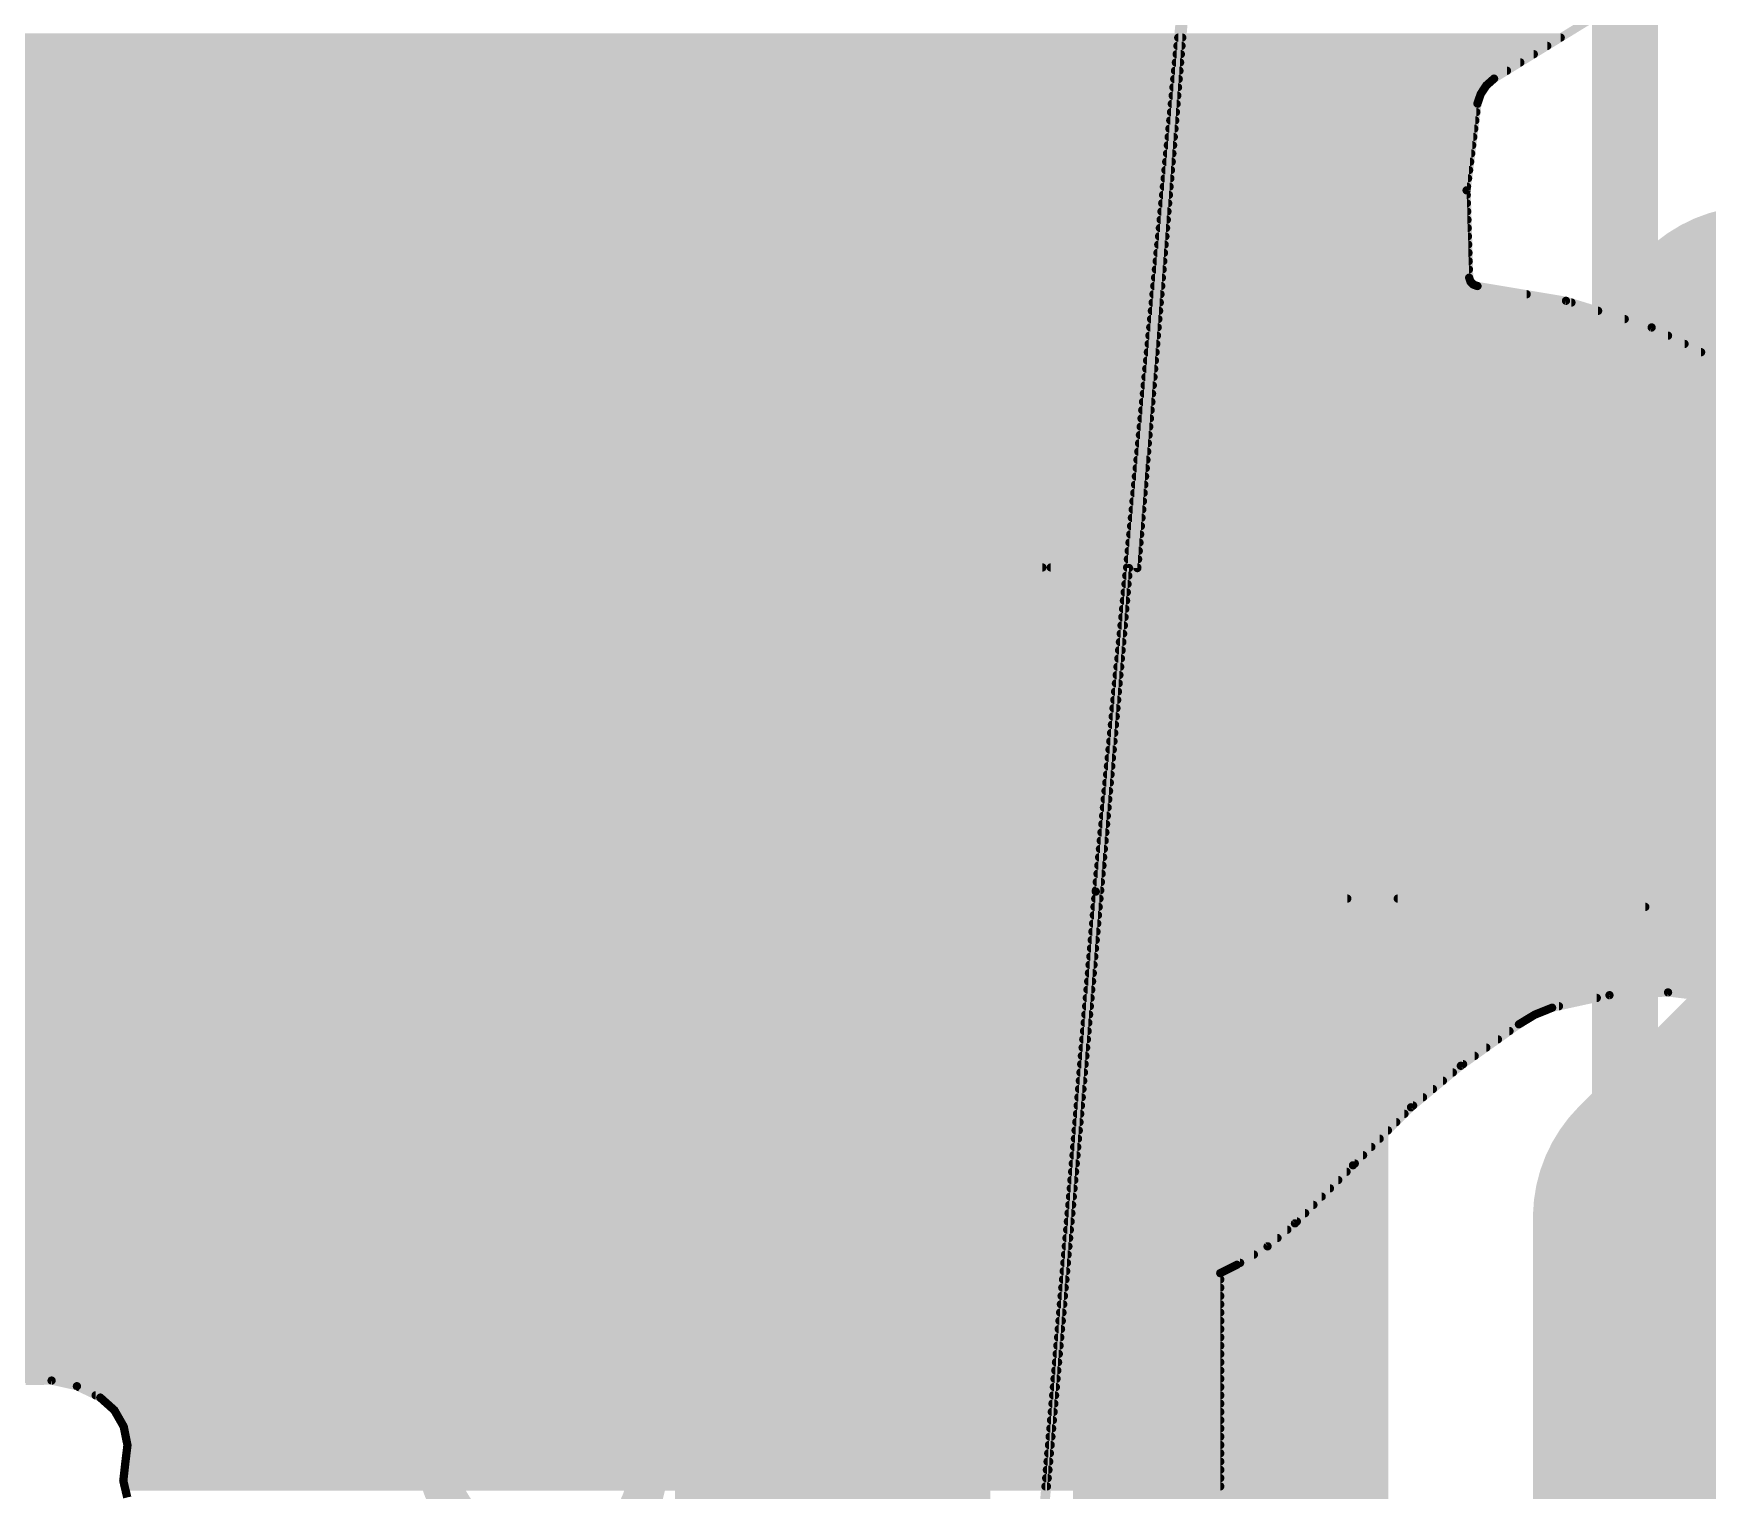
# Model space of a CAD drawing. Extents: x -0.6 to 18.1, y -1.8 to 18.1.
# Drawn here: x 8.354 to 11.59, y 6.712 to 9.528 of the extents above; entities that cross this region are included whole.
import ezdxf

# ---------------------------------------------------------------- set-up
doc = ezdxf.new("R2010")
doc.units = 0
for name, color, linetype in [('1', 12, 'CONTINUOUS'), ('21', 253, 'CONTINUOUS'), ('22', 253, 'CONTINUOUS'), ('25', 253, 'CONTINUOUS')]:
    doc.layers.add(name, color=color, linetype=linetype)

msp = doc.modelspace()

# ---------------------------------------------------------------- linework, layer by layer
at = {"layer": '1', "const_width": 0.6096}
for points in [[(7.874, 8.89), (9.899, 6.865)], [(10.668, 7.874), (11.684, 8.89)], [(11.684, 8.89), (12.7, 8.89)], [(10.668, 3.368), (10.668, 7.874)], [(11.938, 7.62), (11.557, 7.239)], [(11.557, 7.239), (11.557, 4.318)], [(9.899, 6.865), (9.899, 3.337)]]:
    msp.add_lwpolyline(points, dxfattribs=at)
at = {"layer": '1', "const_width": 0.3048}
for points in [[(11.684, 9.0424, 1), (11.684, 8.7376)], [(11.7918, 8.7822, 1), (11.5762, 8.9978)], [(10.8204, 7.874, 1), (10.5156, 7.874)], [(10.5602, 7.9818, 1), (10.7758, 7.7662)], [(11.7094, 7.239, 1), (11.4046, 7.239)], [(11.4492, 7.3468, 1), (11.6648, 7.1312)], [(10.0514, 6.865, 1), (9.7466, 6.865)], [(9.7912, 6.7572, 1), (10.0068, 6.9728)]]:
    msp.add_lwpolyline(points, format="xyb", dxfattribs=at)
at = {"layer": '21'}
for points, const_width in [([(9.6224, 9.191, 0.4142), (9.4587, 9.0273)], 0.0762), ([(9.6224, 9.2101, 1), (9.6224, 9.172)], 0.0381), ([(9.6224, 9.172, 1), (9.6224, 9.2101)], 0.0381), ([(9.6633, 9.2101, 1), (9.6633, 9.172)], 0.0381), ([(9.6633, 8.7818, 1), (9.6633, 9.191)], 0.0762), ([(9.6633, 9.172, 1), (9.6633, 9.2101)], 0.0381), ([(9.1503, 9.1092, 1), (9.1122, 9.1092)], 0.0381), ([(9.1313, 9.1092, 0.4142), (9.4587, 8.7818)], 0.0762), ([(9.4777, 9.0273, 1), (9.4396, 9.0273)], 0.0381), ([(9.4396, 9.0273, 1), (9.4777, 9.0273)], 0.0381), ([(9.4587, 8.8009, 1), (9.4587, 8.7628)], 0.0381), ([(9.4396, 8.7818, 1), (9.4777, 8.7818)], 0.0381), ([(9.4587, 8.7628, 1), (9.4587, 8.8009)], 0.0381), ([(9.6633, 8.8009, 1), (9.6633, 8.7628)], 0.0381), ([(9.6633, 8.7628, 1), (9.6633, 8.8009)], 0.0381), ([(9.4996, 8.4595, 0.1139), (9.2336, 8.3981)], 0.0762), ([(9.4996, 8.4786, 1), (9.4996, 8.4405)], 0.0381), ([(9.7656, 8.3981, 0.1139), (9.4996, 8.4595)], 0.0762), ([(9.4996, 8.4405, 1), (9.4996, 8.4786)], 0.0381), ([(9.3069, 8.4335, 1), (9.2831, 8.4037)], 0.0381), ([(9.2336, 8.3981, 0.3205), (9.1313, 8.2549)], 0.0762), ([(9.2253, 8.4152, 1), (9.242, 8.381)], 0.0381), ([(9.2398, 8.3801, 1), (9.2274, 8.4161)], 0.0381), ([(9.8679, 8.2549, 0.3205), (9.7656, 8.3981)], 0.0762), ([(9.7718, 8.4161, 1), (9.7594, 8.3801)], 0.0381), ([(9.7572, 8.381, 1), (9.7739, 8.4152)], 0.0381), ([(9.1313, 8.2549, 0.3205), (9.2336, 8.1117)], 0.0762), ([(9.1504, 8.2549, 1), (9.1123, 8.2549)], 0.0381), ([(9.7656, 8.1117, 0.3204), (9.8679, 8.2549)], 0.0762), ([(9.8869, 8.2549, 1), (9.8489, 8.2549)], 0.0381), ([(9.1123, 8.2549, 1), (9.1503, 8.2549)], 0.0381), ([(9.8489, 8.2549, 1), (9.8869, 8.2549)], 0.0381), ([(9.2336, 8.1117, 0.1139), (9.4996, 8.0503)], 0.0762), ([(9.242, 8.1288, 1), (9.2253, 8.0945)], 0.0381), ([(9.2274, 8.0936, 1), (9.2398, 8.1297)], 0.0381), ([(9.4996, 8.0503, 0.1139), (9.7656, 8.1117)], 0.0762), ([(9.6923, 8.0763, 1), (9.7161, 8.1061)], 0.0381), ([(9.7594, 8.1297, 1), (9.7718, 8.0936)], 0.0381), ([(9.7739, 8.0945, 1), (9.7572, 8.1288)], 0.0381), ([(9.4996, 8.0693, 1), (9.4996, 8.0312)], 0.0381), ([(9.4996, 8.0312, 1), (9.4996, 8.0693)], 0.0381), ([(9.1504, 7.728, 1), (9.1123, 7.728)], 0.0381), ([(9.1364, 7.7463, 1), (9.1262, 7.7096)], 0.0381), ([(9.8628, 7.505, 1), (9.873, 7.5417)], 0.0381), ([(9.1313, 7.3378, 1), (9.1313, 7.2997)], 0.0381), ([(9.2131, 7.2997, 1), (9.2131, 7.3378)], 0.0381), ([(9.1123, 7.3188, 1), (9.1504, 7.3188)], 0.0381), ([(9.3359, 6.9965, 1), (9.3359, 6.5872)], 0.0762), ([(9.3359, 7.0155, 1), (9.3359, 6.9774)], 0.0381), ([(9.3359, 6.9774, 1), (9.3359, 7.0155)], 0.0381), ([(9.5596, 6.9965, 1), (9.5215, 6.9965)], 0.0381), ([(9.8679, 6.6691, 0.4142), (9.5405, 6.9965)], 0.0762), ([(9.5405, 7.0155, 1), (9.5405, 6.9774)], 0.0381), ([(9.5405, 6.9774, 1), (9.5405, 7.0155)], 0.0381), ([(9.3768, 6.5872, 0.4142), (9.5405, 6.7509)], 0.0762), ([(9.5596, 6.7509, 1), (9.5215, 6.7509)], 0.0381), ([(9.5215, 6.7509, 1), (9.5596, 6.7509)], 0.0381)]:
    msp.add_lwpolyline(points, format="xyb", dxfattribs=dict(at, const_width=const_width))
at = {"layer": '21', "const_width": 0.0762}
for points in [[(9.6224, 9.191), (9.6633, 9.191)], [(9.4587, 8.7818), (9.4587, 9.0273)], [(9.6633, 8.7818), (9.4587, 8.7818)], [(9.7042, 8.0912), (9.295, 8.4186)], [(9.1313, 7.3188), (9.1313, 7.728)], [(9.1313, 7.728), (9.8679, 7.5234)], [(9.2131, 7.3188), (9.1313, 7.3188)], [(9.3359, 6.9965), (9.5405, 6.9965)], [(9.5405, 6.9965), (9.5405, 6.7509)]]:
    msp.add_lwpolyline(points, dxfattribs=at)
at = {"layer": '22', "const_width": 0.016}
for points in [[(10.7602, 11.5249), (10.4074, 7.8696)], [(10.4876, 8.4948), (10.7441, 11.5249)], [(11.177, 9.4407), (11.3854, 9.569)], [(6.6737, 9.52), (10.5744, 9.52)], [(6.6984, 9.504), (10.573, 9.504)], [(10.5652, 9.504), (11.2798, 9.504)], [(10.5667, 9.52), (11.3058, 9.52)], [(6.5937, 9.488), (10.5717, 9.488)], [(6.6321, 9.472), (10.5703, 9.472)], [(10.5621, 9.472), (11.2278, 9.472)], [(10.5636, 9.488), (11.2538, 9.488)], [(6.6705, 9.456), (10.569, 9.456)], [(6.7089, 9.44), (10.5676, 9.44)], [(10.559, 9.44), (11.1762, 9.44)], [(10.5605, 9.456), (11.2019, 9.456)], [(11.1622, 9.4276), (11.177, 9.4407)], [(6.7473, 9.424), (10.5663, 9.424)], [(6.7853, 9.408), (10.5649, 9.408)], [(10.5559, 9.408), (11.1502, 9.408)], [(10.5574, 9.424), (11.1598, 9.424)], [(11.1449, 9.3926), (11.1513, 9.4112)], [(11.1513, 9.4112), (11.1622, 9.4276)], [(6.8152, 9.392), (10.5635, 9.392)], [(6.8452, 9.376), (10.5622, 9.376)], [(10.5528, 9.376), (11.1428, 9.376)], [(10.5543, 9.392), (11.1448, 9.392)], [(11.1239, 9.2249), (11.1449, 9.3926)], [(6.8702, 9.36), (10.5608, 9.36)], [(6.8899, 9.344), (10.5595, 9.344)], [(10.5497, 9.344), (11.1388, 9.344)], [(10.5513, 9.36), (11.1408, 9.36)], [(6.9095, 9.328), (10.5581, 9.328)], [(6.9289, 9.312), (10.5568, 9.312)], [(10.5466, 9.312), (11.1348, 9.312)], [(10.5482, 9.328), (11.1368, 9.328)], [(6.9412, 9.296), (10.5554, 9.296)], [(6.9534, 9.28), (10.5541, 9.28)], [(10.5435, 9.28), (11.1308, 9.28)], [(10.5451, 9.296), (11.1328, 9.296)], [(6.9657, 9.264), (10.5527, 9.264)], [(6.9733, 9.248), (10.5514, 9.248)], [(10.5404, 9.248), (11.1268, 9.248)], [(10.542, 9.264), (11.1288, 9.264)], [(6.9798, 9.232), (10.55, 9.232)], [(6.9862, 9.216), (10.5487, 9.216)], [(10.5374, 9.216), (11.1242, 9.216)], [(10.5389, 9.232), (11.1248, 9.232)], [(11.1289, 9.0559), (11.1239, 9.2249)], [(6.9926, 9.2), (10.5473, 9.2)], [(6.9943, 9.184), (10.5459, 9.184)], [(10.5343, 9.184), (11.1251, 9.184)], [(10.5358, 9.2), (11.1246, 9.2)], [(6.9915, 9.152), (10.5432, 9.152)], [(6.9944, 9.168), (10.5446, 9.168)], [(10.5312, 9.152), (11.1261, 9.152)], [(10.5327, 9.168), (11.1256, 9.168)], [(6.9755, 9.12), (10.5405, 9.12)], [(6.985, 9.136), (10.5419, 9.136)], [(10.5281, 9.12), (11.127, 9.12)], [(10.5296, 9.136), (11.1265, 9.136)], [(6.9125, 9.088), (10.5378, 9.088)], [(6.9606, 9.104), (10.5392, 9.104)], [(10.525, 9.088), (11.128, 9.088)], [(10.5265, 9.104), (11.1275, 9.104)], [(6.8338, 9.072), (10.5365, 9.072)], [(6.8674, 9.056), (10.5351, 9.056)], [(10.5219, 9.056), (11.1289, 9.056)], [(10.5235, 9.072), (11.1284, 9.072)], [(11.1315, 9.0483), (11.1289, 9.0559)], [(6.9141, 9.04), (10.5338, 9.04)], [(6.9758, 9.024), (10.5324, 9.024)], [(10.5188, 9.024), (11.24, 9.024)], [(10.5204, 9.04), (11.1446, 9.04)], [(11.1373, 9.0425), (11.1315, 9.0483)], [(11.1449, 9.0399), (11.1373, 9.0425)], [(11.316, 9.0113), (11.1449, 9.0399)], [(6.7735, 8.992), (10.5297, 8.992)], [(6.8974, 9.008), (10.531, 9.008)], [(10.5157, 8.992), (11.3781, 8.992)], [(10.5173, 9.008), (11.3266, 9.008)], [(11.4816, 8.9598), (11.316, 9.0113)], [(6.7347, 8.976), (10.5283, 8.976)], [(6.9894, 8.96), (10.527, 8.96)], [(10.5126, 8.96), (11.481, 8.96)], [(10.5142, 8.976), (11.4295, 8.976)], [(11.6739, 8.8635), (11.4816, 8.9598)], [(7.6744, 8.928), (10.5243, 8.928)], [(7.6929, 8.944), (10.5256, 8.944)], [(10.5096, 8.928), (11.5451, 8.928)], [(10.5111, 8.944), (11.5132, 8.944)], [(7.6504, 8.912), (10.5229, 8.912)], [(7.8352, 8.896), (10.5216, 8.896)], [(10.5065, 8.896), (11.609, 8.896)], [(10.508, 8.912), (11.5771, 8.912)], [(7.9204, 8.88), (10.5202, 8.88)], [(7.9541, 8.864), (10.5189, 8.864)], [(10.5034, 8.864), (11.6729, 8.864)], [(10.5049, 8.88), (11.641, 8.88)], [(7.9719, 8.848), (10.5175, 8.848)], [(7.984, 8.832), (10.5161, 8.832)], [(10.5003, 8.832), (11.7244, 8.832)], [(10.5018, 8.848), (11.6987, 8.848)], [(7.9938, 8.816), (10.5148, 8.816)], [(7.9982, 8.8), (10.5134, 8.8)], [(10.4972, 8.8), (11.7756, 8.8)], [(10.4987, 8.816), (11.75, 8.816)], [(7.9919, 8.768), (10.5107, 8.768)], [(8.0024, 8.784), (10.5121, 8.784)], [(10.4941, 8.768), (11.8689, 8.768)], [(10.4957, 8.784), (11.8012, 8.784)], [(7.8091, 8.736), (10.508, 8.736)], [(7.8133, 8.752), (10.5094, 8.752)], [(10.491, 8.736), (11.9025, 8.736)], [(10.4926, 8.752), (11.8857, 8.752)], [(7.879, 8.72), (10.5067, 8.72)], [(7.951, 8.704), (10.5053, 8.704)], [(10.4879, 8.704), (11.9361, 8.704)], [(10.4895, 8.72), (11.9193, 8.72)], [(7.9615, 8.672), (10.5026, 8.672)], [(7.9703, 8.688), (10.504, 8.688)], [(10.4848, 8.672), (11.9697, 8.672)], [(10.4864, 8.688), (11.9529, 8.688)], [(7.9497, 8.656), (10.5012, 8.656)], [(8.0916, 8.64), (10.4999, 8.64)], [(10.4818, 8.64), (12.0033, 8.64)], [(10.4833, 8.656), (11.9865, 8.656)], [(8.1058, 8.608), (10.4972, 8.608)], [(8.1145, 8.624), (10.4985, 8.624)], [(10.4787, 8.608), (12.0369, 8.608)], [(10.4802, 8.624), (12.0201, 8.624)], [(8.0366, 8.592), (10.4958, 8.592)], [(8.1099, 8.576), (10.4945, 8.576)], [(10.4756, 8.576), (12.0705, 8.576)], [(10.4771, 8.592), (12.0537, 8.592)], [(8.1586, 8.56), (10.4931, 8.56)], [(8.1943, 8.544), (10.4918, 8.544)], [(10.4725, 8.544), (12.1041, 8.544)], [(10.474, 8.56), (12.0873, 8.56)], [(8.2179, 8.528), (10.4904, 8.528)], [(10.4715, 8.4948), (8.227, 8.5109)], [(8.2415, 8.512), (10.4891, 8.512)], [(8.2431, 8.5109), (10.4876, 8.4948)], [(10.4694, 8.512), (12.1377, 8.512)], [(10.471, 8.528), (12.1209, 8.528)], [(5.1367, 8.496), (10.3042, 8.496)], [(5.1544, 8.48), (10.4702, 8.48)], [(10.231, 5.8014), (10.4715, 8.4948)], [(10.3203, 8.496), (10.4877, 8.496)], [(10.4663, 8.48), (12.1646, 8.48)], [(10.4679, 8.496), (12.1513, 8.496)], [(5.179, 8.464), (10.4687, 8.464)], [(5.2055, 8.448), (10.4673, 8.448)], [(10.4632, 8.448), (12.1913, 8.448)], [(10.4648, 8.464), (12.178, 8.464)], [(5.2321, 8.432), (10.4659, 8.432)], [(5.2588, 8.416), (10.4645, 8.416)], [(10.4601, 8.416), (12.218, 8.416)], [(10.4617, 8.432), (12.2046, 8.432)], [(5.2724, 8.4), (10.463, 8.4)], [(5.2762, 8.384), (10.4616, 8.384)], [(10.4571, 8.384), (12.2446, 8.384)], [(10.4586, 8.4), (12.2313, 8.4)], [(5.2624, 8.352), (10.4587, 8.352)], [(5.2734, 8.368), (10.4602, 8.368)], [(10.454, 8.352), (12.2713, 8.352)], [(10.4555, 8.368), (12.2579, 8.368)], [(5.2009, 8.32), (10.4559, 8.32)], [(5.2378, 8.336), (10.4573, 8.336)], [(10.4509, 8.32), (12.2979, 8.32)], [(10.4524, 8.336), (12.2846, 8.336)], [(4.8151, 8.288), (10.453, 8.288)], [(5.113, 8.304), (10.4545, 8.304)], [(10.4478, 8.288), (12.3246, 8.288)], [(10.4493, 8.304), (12.3113, 8.304)], [(4.8183, 8.272), (10.4516, 8.272)], [(4.8216, 8.256), (10.4502, 8.256)], [(10.4447, 8.256), (12.3512, 8.256)], [(10.4462, 8.272), (12.3379, 8.272)], [(4.8248, 8.24), (10.4487, 8.24)], [(4.8311, 8.224), (10.4473, 8.224)], [(10.4416, 8.224), (12.3779, 8.224)], [(10.4432, 8.24), (12.3646, 8.24)], [(4.8381, 8.208), (10.4459, 8.208)], [(4.8452, 8.192), (10.4445, 8.192)], [(10.4385, 8.192), (12.4001, 8.192)], [(10.4401, 8.208), (12.3891, 8.208)], [(4.8522, 8.176), (10.443, 8.176)], [(4.8638, 8.16), (10.4416, 8.16)], [(10.4354, 8.16), (12.4221, 8.16)], [(10.437, 8.176), (12.4111, 8.176)], [(4.8754, 8.144), (10.4402, 8.144)], [(4.887, 8.128), (10.4387, 8.128)], [(4.9026, 8.112), (10.4373, 8.112)], [(10.4308, 8.112), (12.455, 8.112)], [(10.4323, 8.128), (12.444, 8.128)], [(10.4339, 8.144), (12.433, 8.144)], [(4.9204, 8.096), (10.4359, 8.096)], [(4.9383, 8.08), (10.4345, 8.08)], [(10.4277, 8.08), (12.4749, 8.08)], [(10.4293, 8.096), (12.4658, 8.096)], [(4.9242, 8.048), (10.4316, 8.048)], [(4.9423, 8.064), (10.433, 8.064)], [(10.4246, 8.048), (12.493, 8.048)], [(10.4262, 8.064), (12.484, 8.064)], [(4.8919, 8.016), (10.4287, 8.016)], [(4.9055, 8.032), (10.4302, 8.032)], [(10.4215, 8.016), (12.5112, 8.016)], [(10.4231, 8.032), (12.5021, 8.032)], [(4.8783, 8), (10.4273, 8)], [(4.8937, 7.984), (10.4259, 7.984)], [(10.4184, 7.984), (12.5294, 7.984)], [(10.42, 8), (12.5203, 8)], [(4.9137, 7.968), (10.4245, 7.968)], [(4.9337, 7.952), (10.423, 7.952)], [(10.4154, 7.952), (12.5466, 7.952)], [(10.4169, 7.968), (12.5385, 7.968)], [(4.86, 7.92), (10.4202, 7.92)], [(4.9537, 7.936), (10.4216, 7.936)], [(10.4123, 7.92), (12.5626, 7.92)], [(10.4138, 7.936), (12.5546, 7.936)], [(4.7916, 7.888), (10.4173, 7.888)], [(4.8183, 7.904), (10.4187, 7.904)], [(10.4092, 7.888), (12.5786, 7.888)], [(10.4107, 7.904), (12.5706, 7.904)], [(4.7517, 7.856), (10.4145, 7.856)], [(4.7686, 7.872), (10.4159, 7.872)], [(10.4074, 7.8695), (10.231, 5.7854)], [(10.4063, 7.856), (10.8934, 7.856)], [(10.4074, 7.8696), (12.4755, 7.8214)], [(12.1389, 7.8214), (10.4074, 7.8695)], [(10.4076, 7.872), (12.5866, 7.872)], [(10.9909, 7.856), (12.5946, 7.856)], [(4.7348, 7.84), (10.413, 7.84)], [(4.813, 7.824), (10.4116, 7.824)], [(10.4036, 7.824), (12.0453, 7.824)], [(10.4049, 7.84), (11.4693, 7.84)], [(4.9089, 7.808), (10.4102, 7.808)], [(5.0537, 7.792), (10.4087, 7.792)], [(10.4008, 7.792), (12.3499, 7.792)], [(10.4022, 7.808), (12.366, 7.808)], [(5.2799, 7.76), (10.4059, 7.76)], [(5.2959, 7.776), (10.4073, 7.776)], [(10.3981, 7.76), (12.3303, 7.76)], [(10.3995, 7.776), (12.3391, 7.776)], [(5.2478, 7.728), (10.403, 7.728)], [(5.2638, 7.744), (10.4045, 7.744)], [(10.3954, 7.728), (12.3226, 7.728)], [(10.3968, 7.744), (12.3258, 7.744)], [(5.7831, 7.712), (10.4016, 7.712)], [(5.871, 7.696), (10.4002, 7.696)], [(10.3927, 7.696), (12.3242, 7.696)], [(10.3941, 7.712), (12.3226, 7.712)], [(5.9658, 7.68), (10.3987, 7.68)], [(6.2727, 7.664), (10.3973, 7.664)], [(10.39, 7.664), (11.3755, 7.664)], [(10.3914, 7.68), (12.3287, 7.68)], [(11.2892, 7.6451), (11.4, 7.6694)], [(11.4, 7.6694), (11.5132, 7.6747)], [(11.5132, 7.6747), (11.6258, 7.6611)], [(6.6243, 7.648), (10.3959, 7.648)], [(6.9081, 7.632), (10.3945, 7.632)], [(10.3873, 7.632), (11.2566, 7.632)], [(10.3887, 7.648), (11.3024, 7.648)], [(11.225, 7.613), (11.2558, 7.6317)], [(11.2558, 7.6317), (11.2892, 7.6451)], [(6.8974, 7.6), (10.3916, 7.6)], [(6.9028, 7.616), (10.393, 7.616)], [(10.3846, 7.6), (11.2068, 7.6)], [(10.3859, 7.616), (11.2299, 7.616)], [(11.1128, 7.5329), (11.225, 7.613)], [(7.3595, 7.584), (10.3902, 7.584)], [(7.4796, 7.568), (10.3887, 7.568)], [(10.3819, 7.568), (11.162, 7.568)], [(10.3832, 7.584), (11.1844, 7.584)], [(7.5464, 7.552), (10.3873, 7.552)], [(7.5808, 7.536), (10.3859, 7.536)], [(10.3792, 7.536), (11.1171, 7.536)], [(10.3805, 7.552), (11.1396, 7.552)], [(11.0166, 7.4527), (11.1128, 7.5329)], [(7.6144, 7.52), (10.3845, 7.52)], [(7.648, 7.504), (10.383, 7.504)], [(10.3765, 7.504), (11.0781, 7.504)], [(10.3778, 7.52), (11.0973, 7.52)], [(7.6742, 7.488), (10.3816, 7.488)], [(7.6951, 7.472), (10.3802, 7.472)], [(10.3738, 7.472), (11.0397, 7.472)], [(10.3751, 7.488), (11.0589, 7.488)], [(7.716, 7.456), (10.3787, 7.456)], [(7.7369, 7.44), (10.3773, 7.44)], [(10.371, 7.44), (11.0039, 7.44)], [(10.3724, 7.456), (11.0206, 7.456)], [(10.9044, 7.3405), (11.0166, 7.4527)], [(7.7369, 7.408), (10.3745, 7.408)], [(7.7578, 7.424), (10.3759, 7.424)], [(10.3683, 7.408), (10.9719, 7.408)], [(10.3697, 7.424), (10.9879, 7.424)], [(7.6727, 7.376), (10.3716, 7.376)], [(7.7048, 7.392), (10.373, 7.392)], [(10.3656, 7.376), (10.9399, 7.376)], [(10.367, 7.392), (10.9559, 7.392)], [(7.6179, 7.344), (10.3687, 7.344)], [(7.6448, 7.36), (10.3702, 7.36)], [(10.3629, 7.344), (10.9079, 7.344)], [(10.3643, 7.36), (10.9239, 7.36)], [(10.7922, 7.2283), (10.9044, 7.3405)], [(7.5643, 7.312), (10.3659, 7.312)], [(7.5911, 7.328), (10.3673, 7.328)], [(10.3602, 7.312), (10.8759, 7.312)], [(10.3616, 7.328), (10.8919, 7.328)], [(7.5171, 7.28), (10.363, 7.28)], [(7.5374, 7.296), (10.3645, 7.296)], [(10.3575, 7.28), (10.8439, 7.28)], [(10.3589, 7.296), (10.8599, 7.296)], [(7.478, 7.248), (10.3602, 7.248)], [(7.4975, 7.264), (10.3616, 7.264)], [(10.3548, 7.248), (10.8119, 7.248)], [(10.3562, 7.264), (10.8279, 7.264)], [(7.4389, 7.216), (10.3573, 7.216)], [(7.4584, 7.232), (10.3587, 7.232)], [(10.3521, 7.216), (10.7775, 7.216)], [(10.3534, 7.232), (10.7959, 7.232)], [(10.7392, 7.1839), (10.7922, 7.2283)], [(7.404, 7.184), (10.3545, 7.184)], [(7.4193, 7.2), (10.3559, 7.2)], [(10.3494, 7.184), (10.7394, 7.184)], [(10.3507, 7.2), (10.7585, 7.2)], [(10.68, 7.1482), (10.7392, 7.1839)], [(7.375, 7.152), (10.3516, 7.152)], [(7.3895, 7.168), (10.353, 7.168)], [(10.3467, 7.152), (10.6863, 7.152)], [(10.348, 7.168), (10.7129, 7.168)], [(10.6479, 7.1321), (10.68, 7.1482)], [(7.346, 7.12), (10.3487, 7.12)], [(7.3605, 7.136), (10.3502, 7.136)], [(10.344, 7.12), (10.6479, 7.12)], [(10.3453, 7.136), (10.6557, 7.136)], [(10.6479, 6.6832), (10.6479, 7.1321)], [(7.3993, 7.104), (10.3473, 7.104)], [(7.9976, 7.088), (10.3459, 7.088)], [(10.3413, 7.088), (10.6479, 7.088)], [(10.3426, 7.104), (10.6479, 7.104)], [(7.9416, 7.056), (10.343, 7.056)], [(7.9696, 7.072), (10.3445, 7.072)], [(10.3385, 7.056), (10.6479, 7.056)], [(10.3399, 7.072), (10.6479, 7.072)], [(7.8898, 7.024), (10.3402, 7.024)], [(7.9136, 7.04), (10.3416, 7.04)], [(10.3358, 7.024), (10.6479, 7.024)], [(10.3372, 7.04), (10.6479, 7.04)], [(7.8453, 6.992), (10.3373, 6.992)], [(7.8675, 7.008), (10.3387, 7.008)], [(10.3331, 6.992), (10.6479, 6.992)], [(10.3345, 7.008), (10.6479, 7.008)], [(7.8246, 6.976), (10.3359, 6.976)], [(7.9452, 6.96), (10.3345, 6.96)], [(10.3304, 6.96), (10.6479, 6.96)], [(10.3318, 6.976), (10.6479, 6.976)], [(7.9195, 6.928), (10.3316, 6.928)], [(7.9323, 6.944), (10.333, 6.944)], [(8.3393, 6.9237), (8.3895, 6.9245)], [(8.3895, 6.9245), (8.4385, 6.9136)], [(10.3277, 6.928), (10.6479, 6.928)], [(10.3291, 6.944), (10.6479, 6.944)], [(8.4385, 6.9136), (8.4836, 6.8916)], [(8.4417, 6.912), (10.3302, 6.912)], [(8.4746, 6.896), (10.3287, 6.896)], [(8.4836, 6.8916), (8.5108, 6.8672)], [(10.325, 6.896), (10.6479, 6.896)], [(10.3264, 6.912), (10.6479, 6.912)], [(8.4965, 6.88), (10.3273, 6.88)], [(8.5108, 6.8672), (8.5289, 6.8355)], [(8.5126, 6.864), (10.3259, 6.864)], [(10.3223, 6.864), (10.6479, 6.864)], [(10.3237, 6.88), (10.6479, 6.88)], [(8.5218, 6.848), (10.3245, 6.848)], [(8.5289, 6.8355), (8.5361, 6.7997)], [(8.5296, 6.832), (10.323, 6.832)], [(10.3196, 6.832), (10.6479, 6.832)], [(10.3209, 6.848), (10.6479, 6.848)], [(8.5361, 6.7997), (8.5317, 6.7634)], [(8.5328, 6.816), (10.3216, 6.816)], [(8.5361, 6.8), (10.3202, 6.8)], [(10.3169, 6.8), (10.6479, 6.8)], [(10.3182, 6.816), (10.6479, 6.816)], [(8.5317, 6.7634), (8.5281, 6.7307)], [(8.5323, 6.768), (10.3173, 6.768)], [(8.5342, 6.784), (10.3187, 6.784)], [(10.3142, 6.768), (10.6479, 6.768)], [(10.3155, 6.784), (10.6479, 6.784)], [(8.5281, 6.7307), (8.5357, 6.6986)], [(8.5287, 6.736), (10.3145, 6.736)], [(8.5304, 6.752), (10.3159, 6.752)], [(10.3115, 6.736), (10.6479, 6.736)], [(10.3128, 6.752), (10.6479, 6.752)], [(8.5306, 6.72), (10.313, 6.72)], [(10.3101, 6.72), (10.6479, 6.72)]]:
    msp.add_lwpolyline(points, dxfattribs=at)
at = {"layer": '22', "const_width": 0.008}
for points in [[(10.5652, 9.508, 1), (10.5652, 9.5)], [(10.5667, 9.524, 1), (10.5667, 9.516)], [(10.573, 9.5, 1), (10.573, 9.508)], [(10.5744, 9.516, 1), (10.5744, 9.524)], [(11.2798, 9.5, 1), (11.2798, 9.508)], [(11.3058, 9.516, 1), (11.3058, 9.524)], [(10.5621, 9.476, 1), (10.5621, 9.468)], [(10.5636, 9.492, 1), (10.5636, 9.484)], [(10.5703, 9.468, 1), (10.5703, 9.476)], [(10.5717, 9.484, 1), (10.5717, 9.492)], [(11.2278, 9.468, 1), (11.2278, 9.476)], [(11.2538, 9.484, 1), (11.2538, 9.492)], [(10.559, 9.444, 1), (10.559, 9.436)], [(10.5605, 9.46, 1), (10.5605, 9.452)], [(10.5676, 9.436, 1), (10.5676, 9.444)], [(10.569, 9.452, 1), (10.569, 9.46)], [(11.1749, 9.4441, 1), (11.1791, 9.4373)], [(11.1797, 9.4377, 1), (11.1743, 9.4437)], [(11.1762, 9.436, 1), (11.1762, 9.444)], [(11.2019, 9.452, 1), (11.2019, 9.46)], [(10.5559, 9.412, 1), (10.5559, 9.404)], [(10.5574, 9.428, 1), (10.5574, 9.42)], [(10.5649, 9.404, 1), (10.5649, 9.412)], [(10.5663, 9.42, 1), (10.5663, 9.428)], [(11.148, 9.4135, 1), (11.1546, 9.409)], [(11.1551, 9.4099, 1), (11.1475, 9.4125)], [(11.1502, 9.404, 1), (11.1502, 9.412)], [(11.1596, 9.4306, 1), (11.1649, 9.4246)], [(11.1656, 9.4254, 1), (11.1589, 9.4299)], [(11.1598, 9.42, 1), (11.1598, 9.428)], [(10.5528, 9.38, 1), (10.5528, 9.372)], [(10.5543, 9.396, 1), (10.5543, 9.388)], [(10.5622, 9.372, 1), (10.5622, 9.38)], [(10.5635, 9.388, 1), (10.5635, 9.396)], [(11.1489, 9.3921, 1), (11.1409, 9.3931)], [(11.1411, 9.3939, 1), (11.1487, 9.3913)], [(11.1428, 9.372, 1), (11.1428, 9.38)], [(11.1448, 9.388, 1), (11.1448, 9.396)], [(10.5497, 9.348, 1), (10.5497, 9.34)], [(10.5513, 9.364, 1), (10.5513, 9.356)], [(10.5595, 9.34, 1), (10.5595, 9.348)], [(10.5608, 9.356, 1), (10.5608, 9.364)], [(11.1388, 9.34, 1), (11.1388, 9.348)], [(11.1408, 9.356, 1), (11.1408, 9.364)], [(10.5466, 9.316, 1), (10.5466, 9.308)], [(10.5482, 9.332, 1), (10.5482, 9.324)], [(10.5568, 9.308, 1), (10.5568, 9.316)], [(10.5581, 9.324, 1), (10.5581, 9.332)], [(11.1348, 9.308, 1), (11.1348, 9.316)], [(11.1368, 9.324, 1), (11.1368, 9.332)], [(10.5435, 9.284, 1), (10.5435, 9.276)], [(10.5451, 9.3, 1), (10.5451, 9.292)], [(10.5541, 9.276, 1), (10.5541, 9.284)], [(10.5554, 9.292, 1), (10.5554, 9.3)], [(11.1308, 9.276, 1), (11.1308, 9.284)], [(11.1328, 9.292, 1), (11.1328, 9.3)], [(10.5404, 9.252, 1), (10.5404, 9.244)], [(10.542, 9.268, 1), (10.542, 9.26)], [(10.5514, 9.244, 1), (10.5514, 9.252)], [(10.5527, 9.26, 1), (10.5527, 9.268)], [(11.1268, 9.244, 1), (11.1268, 9.252)], [(11.1288, 9.26, 1), (11.1288, 9.268)], [(10.5374, 9.22, 1), (10.5374, 9.212)], [(10.5389, 9.236, 1), (10.5389, 9.228)], [(10.5487, 9.212, 1), (10.5487, 9.22)], [(10.55, 9.228, 1), (10.55, 9.236)], [(11.1279, 9.225, 1), (11.1199, 9.2248)], [(11.1199, 9.2254, 1), (11.1279, 9.2244)], [(11.1242, 9.212, 1), (11.1242, 9.22)], [(11.1248, 9.228, 1), (11.1248, 9.236)], [(10.5343, 9.188, 1), (10.5343, 9.18)], [(10.5358, 9.204, 1), (10.5358, 9.196)], [(10.5459, 9.18, 1), (10.5459, 9.188)], [(10.5473, 9.196, 1), (10.5473, 9.204)], [(11.1246, 9.196, 1), (11.1246, 9.204)], [(11.1251, 9.18, 1), (11.1251, 9.188)], [(10.5312, 9.156, 1), (10.5312, 9.148)], [(10.5327, 9.172, 1), (10.5327, 9.164)], [(10.5432, 9.148, 1), (10.5432, 9.156)], [(10.5446, 9.164, 1), (10.5446, 9.172)], [(11.1256, 9.164, 1), (11.1256, 9.172)], [(11.1261, 9.148, 1), (11.1261, 9.156)], [(10.5281, 9.124, 1), (10.5281, 9.116)], [(10.5296, 9.14, 1), (10.5296, 9.132)], [(10.5405, 9.116, 1), (10.5405, 9.124)], [(10.5419, 9.132, 1), (10.5419, 9.14)], [(11.1265, 9.132, 1), (11.1265, 9.14)], [(11.127, 9.116, 1), (11.127, 9.124)], [(10.525, 9.092, 1), (10.525, 9.084)], [(10.5265, 9.108, 1), (10.5265, 9.1)], [(10.5378, 9.084, 1), (10.5378, 9.092)], [(10.5392, 9.1, 1), (10.5392, 9.108)], [(11.1275, 9.1, 1), (11.1275, 9.108)], [(11.128, 9.084, 1), (11.128, 9.092)], [(10.5219, 9.06, 1), (10.5219, 9.052)], [(10.5235, 9.076, 1), (10.5235, 9.068)], [(10.5351, 9.052, 1), (10.5351, 9.06)], [(10.5365, 9.068, 1), (10.5365, 9.076)], [(11.1327, 9.0572, 1), (11.1251, 9.0546)], [(11.1249, 9.0558, 1), (11.1329, 9.056)], [(11.1284, 9.068, 1), (11.1284, 9.076)], [(11.1289, 9.052, 1), (11.1289, 9.06)], [(10.5188, 9.028, 1), (10.5188, 9.02)], [(10.5204, 9.044, 1), (10.5204, 9.036)], [(10.5324, 9.02, 1), (10.5324, 9.028)], [(10.5338, 9.036, 1), (10.5338, 9.044)], [(11.1344, 9.0511, 1), (11.1287, 9.0454)], [(11.1278, 9.047, 1), (11.1353, 9.0496)], [(11.1386, 9.0463, 1), (11.136, 9.0388)], [(11.1344, 9.0397, 1), (11.1401, 9.0454)], [(11.1456, 9.0438, 1), (11.1442, 9.036)], [(11.1436, 9.0361, 1), (11.1462, 9.0437)], [(11.1446, 9.036, 1), (11.1446, 9.044)], [(11.24, 9.02, 1), (11.24, 9.028)], [(10.5157, 8.996, 1), (10.5157, 8.988)], [(10.5173, 9.012, 1), (10.5173, 9.004)], [(10.5297, 8.988, 1), (10.5297, 8.996)], [(10.531, 9.004, 1), (10.531, 9.012)], [(11.3172, 9.0151, 1), (11.3148, 9.0075)], [(11.3153, 9.0074, 1), (11.3166, 9.0153)], [(11.3266, 9.004, 1), (11.3266, 9.012)], [(11.3781, 8.988, 1), (11.3781, 8.996)], [(10.5126, 8.964, 1), (10.5126, 8.956)], [(10.5142, 8.98, 1), (10.5142, 8.972)], [(10.527, 8.956, 1), (10.527, 8.964)], [(10.5283, 8.972, 1), (10.5283, 8.98)], [(11.4295, 8.972, 1), (11.4295, 8.98)], [(11.4834, 8.9634, 1), (11.4798, 8.9562)], [(11.4804, 8.956, 1), (11.4828, 8.9636)], [(11.481, 8.956, 1), (11.481, 8.964)], [(10.5096, 8.932, 1), (10.5096, 8.924)], [(10.5111, 8.948, 1), (10.5111, 8.94)], [(10.5243, 8.924, 1), (10.5243, 8.932)], [(10.5256, 8.94, 1), (10.5256, 8.948)], [(11.5132, 8.94, 1), (11.5132, 8.948)], [(11.5451, 8.924, 1), (11.5451, 8.932)], [(10.5065, 8.9, 1), (10.5065, 8.892)], [(10.508, 8.916, 1), (10.508, 8.908)], [(10.5216, 8.892, 1), (10.5216, 8.9)], [(10.5229, 8.908, 1), (10.5229, 8.916)], [(11.5771, 8.908, 1), (11.5771, 8.916)], [(10.5034, 8.868, 1), (10.5034, 8.86)], [(10.5049, 8.884, 1), (10.5049, 8.876)], [(10.5189, 8.86, 1), (10.5189, 8.868)], [(10.5202, 8.876, 1), (10.5202, 8.884)], [(10.5003, 8.836, 1), (10.5003, 8.828)], [(10.5018, 8.852, 1), (10.5018, 8.844)], [(10.5161, 8.828, 1), (10.5161, 8.836)], [(10.5175, 8.844, 1), (10.5175, 8.852)], [(10.4972, 8.804, 1), (10.4972, 8.796)], [(10.4987, 8.82, 1), (10.4987, 8.812)], [(10.5134, 8.796, 1), (10.5134, 8.804)], [(10.5148, 8.812, 1), (10.5148, 8.82)], [(10.4941, 8.772, 1), (10.4941, 8.764)], [(10.4957, 8.788, 1), (10.4957, 8.78)], [(10.5107, 8.764, 1), (10.5107, 8.772)], [(10.5121, 8.78, 1), (10.5121, 8.788)], [(10.491, 8.74, 1), (10.491, 8.732)], [(10.4926, 8.756, 1), (10.4926, 8.748)], [(10.508, 8.732, 1), (10.508, 8.74)], [(10.5094, 8.748, 1), (10.5094, 8.756)], [(10.4879, 8.708, 1), (10.4879, 8.7)], [(10.4895, 8.724, 1), (10.4895, 8.716)], [(10.5053, 8.7, 1), (10.5053, 8.708)], [(10.5067, 8.716, 1), (10.5067, 8.724)], [(10.4848, 8.676, 1), (10.4848, 8.668)], [(10.4864, 8.692, 1), (10.4864, 8.684)], [(10.5026, 8.668, 1), (10.5026, 8.676)], [(10.504, 8.684, 1), (10.504, 8.692)], [(10.4818, 8.644, 1), (10.4818, 8.636)], [(10.4833, 8.66, 1), (10.4833, 8.652)], [(10.4999, 8.636, 1), (10.4999, 8.644)], [(10.5012, 8.652, 1), (10.5012, 8.66)], [(10.4787, 8.612, 1), (10.4787, 8.604)], [(10.4802, 8.628, 1), (10.4802, 8.62)], [(10.4972, 8.604, 1), (10.4972, 8.612)], [(10.4985, 8.62, 1), (10.4985, 8.628)], [(10.4756, 8.58, 1), (10.4756, 8.572)], [(10.4771, 8.596, 1), (10.4771, 8.588)], [(10.4945, 8.572, 1), (10.4945, 8.58)], [(10.4958, 8.588, 1), (10.4958, 8.596)], [(10.4725, 8.548, 1), (10.4725, 8.54)], [(10.474, 8.564, 1), (10.474, 8.556)], [(10.4918, 8.54, 1), (10.4918, 8.548)], [(10.4931, 8.556, 1), (10.4931, 8.564)], [(10.4694, 8.516, 1), (10.4694, 8.508)], [(10.471, 8.532, 1), (10.471, 8.524)], [(10.4891, 8.508, 1), (10.4891, 8.516)], [(10.4904, 8.524, 1), (10.4904, 8.532)], [(10.3042, 8.492, 1), (10.3042, 8.5)], [(10.3203, 8.5, 1), (10.3203, 8.492)], [(10.4663, 8.484, 1), (10.4663, 8.476)], [(10.4679, 8.5, 1), (10.4679, 8.492)], [(10.4755, 8.4944, 1), (10.4675, 8.4952)], [(10.4702, 8.476, 1), (10.4702, 8.484)], [(10.4715, 8.4908, 1), (10.4715, 8.4988)], [(10.4836, 8.4951, 1), (10.4916, 8.4945)], [(10.4876, 8.4908, 1), (10.4876, 8.4988)], [(10.4877, 8.492, 1), (10.4877, 8.5)], [(10.4632, 8.452, 1), (10.4632, 8.444)], [(10.4648, 8.468, 1), (10.4648, 8.46)], [(10.4673, 8.444, 1), (10.4673, 8.452)], [(10.4687, 8.46, 1), (10.4687, 8.468)], [(10.4601, 8.42, 1), (10.4601, 8.412)], [(10.4617, 8.436, 1), (10.4617, 8.428)], [(10.4645, 8.412, 1), (10.4645, 8.42)], [(10.4659, 8.428, 1), (10.4659, 8.436)], [(10.4571, 8.388, 1), (10.4571, 8.38)], [(10.4586, 8.404, 1), (10.4586, 8.396)], [(10.4616, 8.38, 1), (10.4616, 8.388)], [(10.463, 8.396, 1), (10.463, 8.404)], [(10.454, 8.356, 1), (10.454, 8.348)], [(10.4555, 8.372, 1), (10.4555, 8.364)], [(10.4587, 8.348, 1), (10.4587, 8.356)], [(10.4602, 8.364, 1), (10.4602, 8.372)], [(10.4509, 8.324, 1), (10.4509, 8.316)], [(10.4524, 8.34, 1), (10.4524, 8.332)], [(10.4559, 8.316, 1), (10.4559, 8.324)], [(10.4573, 8.332, 1), (10.4573, 8.34)], [(10.4478, 8.292, 1), (10.4478, 8.284)], [(10.4493, 8.308, 1), (10.4493, 8.3)], [(10.453, 8.284, 1), (10.453, 8.292)], [(10.4545, 8.3, 1), (10.4545, 8.308)], [(10.4447, 8.26, 1), (10.4447, 8.252)], [(10.4462, 8.276, 1), (10.4462, 8.268)], [(10.4502, 8.252, 1), (10.4502, 8.26)], [(10.4516, 8.268, 1), (10.4516, 8.276)], [(10.4416, 8.228, 1), (10.4416, 8.22)], [(10.4432, 8.244, 1), (10.4432, 8.236)], [(10.4473, 8.22, 1), (10.4473, 8.228)], [(10.4487, 8.236, 1), (10.4487, 8.244)], [(10.4385, 8.196, 1), (10.4385, 8.188)], [(10.4401, 8.212, 1), (10.4401, 8.204)], [(10.4445, 8.188, 1), (10.4445, 8.196)], [(10.4459, 8.204, 1), (10.4459, 8.212)], [(10.4354, 8.164, 1), (10.4354, 8.156)], [(10.437, 8.18, 1), (10.437, 8.172)], [(10.4416, 8.156, 1), (10.4416, 8.164)], [(10.443, 8.172, 1), (10.443, 8.18)], [(10.4308, 8.116, 1), (10.4308, 8.108)], [(10.4323, 8.132, 1), (10.4323, 8.124)], [(10.4339, 8.148, 1), (10.4339, 8.14)], [(10.4373, 8.108, 1), (10.4373, 8.116)], [(10.4387, 8.124, 1), (10.4387, 8.132)], [(10.4402, 8.14, 1), (10.4402, 8.148)], [(10.4277, 8.084, 1), (10.4277, 8.076)], [(10.4293, 8.1, 1), (10.4293, 8.092)], [(10.4345, 8.076, 1), (10.4345, 8.084)], [(10.4359, 8.092, 1), (10.4359, 8.1)], [(10.4246, 8.052, 1), (10.4246, 8.044)], [(10.4262, 8.068, 1), (10.4262, 8.06)], [(10.4316, 8.044, 1), (10.4316, 8.052)], [(10.433, 8.06, 1), (10.433, 8.068)], [(10.4215, 8.02, 1), (10.4215, 8.012)], [(10.4231, 8.036, 1), (10.4231, 8.028)], [(10.4287, 8.012, 1), (10.4287, 8.02)], [(10.4302, 8.028, 1), (10.4302, 8.036)], [(10.4184, 7.988, 1), (10.4184, 7.98)], [(10.42, 8.004, 1), (10.42, 7.996)], [(10.4259, 7.98, 1), (10.4259, 7.988)], [(10.4273, 7.996, 1), (10.4273, 8.004)], [(10.4154, 7.956, 1), (10.4154, 7.948)], [(10.4169, 7.972, 1), (10.4169, 7.964)], [(10.423, 7.948, 1), (10.423, 7.956)], [(10.4245, 7.964, 1), (10.4245, 7.972)], [(10.4123, 7.924, 1), (10.4123, 7.916)], [(10.4138, 7.94, 1), (10.4138, 7.932)], [(10.4202, 7.916, 1), (10.4202, 7.924)], [(10.4216, 7.932, 1), (10.4216, 7.94)], [(10.4092, 7.892, 1), (10.4092, 7.884)], [(10.4107, 7.908, 1), (10.4107, 7.9)], [(10.4173, 7.884, 1), (10.4173, 7.892)], [(10.4187, 7.9, 1), (10.4187, 7.908)], [(10.4063, 7.86, 1), (10.4063, 7.852)], [(10.4075, 7.8736, 1), (10.4073, 7.8656)], [(10.4075, 7.8735, 1), (10.4073, 7.8655)], [(10.4114, 7.8692, 1), (10.4034, 7.8698)], [(10.4034, 7.87, 1), (10.4114, 7.8692)], [(10.4076, 7.876, 1), (10.4076, 7.868)], [(10.4145, 7.852, 1), (10.4145, 7.86)], [(10.4159, 7.868, 1), (10.4159, 7.876)], [(10.8934, 7.852, 1), (10.8934, 7.86)], [(10.9909, 7.86, 1), (10.9909, 7.852)], [(10.4036, 7.828, 1), (10.4036, 7.82)], [(10.4049, 7.844, 1), (10.4049, 7.836)], [(10.4116, 7.82, 1), (10.4116, 7.828)], [(10.413, 7.836, 1), (10.413, 7.844)], [(11.4693, 7.836, 1), (11.4693, 7.844)], [(10.4008, 7.796, 1), (10.4008, 7.788)], [(10.4022, 7.812, 1), (10.4022, 7.804)], [(10.4087, 7.788, 1), (10.4087, 7.796)], [(10.4102, 7.804, 1), (10.4102, 7.812)], [(10.3981, 7.764, 1), (10.3981, 7.756)], [(10.3995, 7.78, 1), (10.3995, 7.772)], [(10.4059, 7.756, 1), (10.4059, 7.764)], [(10.4073, 7.772, 1), (10.4073, 7.78)], [(10.3954, 7.732, 1), (10.3954, 7.724)], [(10.3968, 7.748, 1), (10.3968, 7.74)], [(10.403, 7.724, 1), (10.403, 7.732)], [(10.4045, 7.74, 1), (10.4045, 7.748)], [(10.3927, 7.7, 1), (10.3927, 7.692)], [(10.3941, 7.716, 1), (10.3941, 7.708)], [(10.4002, 7.692, 1), (10.4002, 7.7)], [(10.4016, 7.708, 1), (10.4016, 7.716)], [(10.39, 7.668, 1), (10.39, 7.66)], [(10.3914, 7.684, 1), (10.3914, 7.676)], [(10.3973, 7.66, 1), (10.3973, 7.668)], [(10.3987, 7.676, 1), (10.3987, 7.684)], [(11.3755, 7.66, 1), (11.3755, 7.668)], [(11.3998, 7.6733, 1), (11.4002, 7.6654)], [(11.4008, 7.6654, 1), (11.3991, 7.6733)], [(11.5137, 7.6787, 1), (11.5128, 7.6708)], [(11.5134, 7.6707, 1), (11.513, 7.6787)], [(10.3873, 7.636, 1), (10.3873, 7.628)], [(10.3887, 7.652, 1), (10.3887, 7.644)], [(10.3945, 7.628, 1), (10.3945, 7.636)], [(10.3959, 7.644, 1), (10.3959, 7.652)], [(11.2543, 7.6354, 1), (11.2573, 7.628)], [(11.2579, 7.6283, 1), (11.2537, 7.6351)], [(11.2566, 7.628, 1), (11.2566, 7.636)], [(11.2883, 7.649, 1), (11.2901, 7.6412)], [(11.2907, 7.6414, 1), (11.2877, 7.6488)], [(11.3024, 7.644, 1), (11.3024, 7.652)], [(10.3846, 7.604, 1), (10.3846, 7.596)], [(10.3859, 7.62, 1), (10.3859, 7.612)], [(10.3916, 7.596, 1), (10.3916, 7.604)], [(10.393, 7.612, 1), (10.393, 7.62)], [(11.2068, 7.596, 1), (11.2068, 7.604)], [(11.2229, 7.6164, 1), (11.2271, 7.6096)], [(11.2273, 7.6097, 1), (11.2227, 7.6163)], [(11.2299, 7.612, 1), (11.2299, 7.62)], [(10.3819, 7.572, 1), (10.3819, 7.564)], [(10.3832, 7.588, 1), (10.3832, 7.58)], [(10.3887, 7.564, 1), (10.3887, 7.572)], [(10.3902, 7.58, 1), (10.3902, 7.588)], [(11.162, 7.564, 1), (11.162, 7.572)], [(11.1844, 7.58, 1), (11.1844, 7.588)], [(10.3792, 7.54, 1), (10.3792, 7.532)], [(10.3805, 7.556, 1), (10.3805, 7.548)], [(10.3859, 7.532, 1), (10.3859, 7.54)], [(10.3873, 7.548, 1), (10.3873, 7.556)], [(11.1105, 7.5362, 1), (11.1151, 7.5296)], [(11.1154, 7.5298, 1), (11.1102, 7.536)], [(11.1171, 7.532, 1), (11.1171, 7.54)], [(11.1396, 7.548, 1), (11.1396, 7.556)], [(10.3765, 7.508, 1), (10.3765, 7.5)], [(10.3778, 7.524, 1), (10.3778, 7.516)], [(10.383, 7.5, 1), (10.383, 7.508)], [(10.3845, 7.516, 1), (10.3845, 7.524)], [(11.0781, 7.5, 1), (11.0781, 7.508)], [(11.0973, 7.516, 1), (11.0973, 7.524)], [(10.3738, 7.476, 1), (10.3738, 7.468)], [(10.3751, 7.492, 1), (10.3751, 7.484)], [(10.3802, 7.468, 1), (10.3802, 7.476)], [(10.3816, 7.484, 1), (10.3816, 7.492)], [(11.0397, 7.468, 1), (11.0397, 7.476)], [(11.0589, 7.484, 1), (11.0589, 7.492)], [(10.371, 7.444, 1), (10.371, 7.436)], [(10.3724, 7.46, 1), (10.3724, 7.452)], [(10.3773, 7.436, 1), (10.3773, 7.444)], [(10.3787, 7.452, 1), (10.3787, 7.46)], [(11.0039, 7.436, 1), (11.0039, 7.444)], [(11.014, 7.4558, 1), (11.0192, 7.4496)], [(11.0194, 7.4499, 1), (11.0138, 7.4555)], [(11.0206, 7.452, 1), (11.0206, 7.46)], [(10.3683, 7.412, 1), (10.3683, 7.404)], [(10.3697, 7.428, 1), (10.3697, 7.42)], [(10.3745, 7.404, 1), (10.3745, 7.412)], [(10.3759, 7.42, 1), (10.3759, 7.428)], [(10.9719, 7.404, 1), (10.9719, 7.412)], [(10.9879, 7.42, 1), (10.9879, 7.428)], [(10.3656, 7.38, 1), (10.3656, 7.372)], [(10.367, 7.396, 1), (10.367, 7.388)], [(10.3716, 7.372, 1), (10.3716, 7.38)], [(10.373, 7.388, 1), (10.373, 7.396)], [(10.9399, 7.372, 1), (10.9399, 7.38)], [(10.9559, 7.388, 1), (10.9559, 7.396)], [(10.3629, 7.348, 1), (10.3629, 7.34)], [(10.3643, 7.364, 1), (10.3643, 7.356)], [(10.3687, 7.34, 1), (10.3687, 7.348)], [(10.3702, 7.356, 1), (10.3702, 7.364)], [(10.9016, 7.3433, 1), (10.9072, 7.3377)], [(10.9072, 7.3377, 1), (10.9016, 7.3433)], [(10.9079, 7.34, 1), (10.9079, 7.348)], [(10.9239, 7.356, 1), (10.9239, 7.364)], [(10.3602, 7.316, 1), (10.3602, 7.308)], [(10.3616, 7.332, 1), (10.3616, 7.324)], [(10.3659, 7.308, 1), (10.3659, 7.316)], [(10.3673, 7.324, 1), (10.3673, 7.332)], [(10.8759, 7.308, 1), (10.8759, 7.316)], [(10.8919, 7.324, 1), (10.8919, 7.332)], [(10.3575, 7.284, 1), (10.3575, 7.276)], [(10.3589, 7.3, 1), (10.3589, 7.292)], [(10.363, 7.276, 1), (10.363, 7.284)], [(10.3645, 7.292, 1), (10.3645, 7.3)], [(10.8439, 7.276, 1), (10.8439, 7.284)], [(10.8599, 7.292, 1), (10.8599, 7.3)], [(10.3548, 7.252, 1), (10.3548, 7.244)], [(10.3562, 7.268, 1), (10.3562, 7.26)], [(10.3602, 7.244, 1), (10.3602, 7.252)], [(10.3616, 7.26, 1), (10.3616, 7.268)], [(10.8119, 7.244, 1), (10.8119, 7.252)], [(10.8279, 7.26, 1), (10.8279, 7.268)], [(10.3521, 7.22, 1), (10.3521, 7.212)], [(10.3534, 7.236, 1), (10.3534, 7.228)], [(10.3573, 7.212, 1), (10.3573, 7.22)], [(10.3587, 7.228, 1), (10.3587, 7.236)], [(10.7775, 7.212, 1), (10.7775, 7.22)], [(10.7894, 7.2311, 1), (10.795, 7.2255)], [(10.7948, 7.2252, 1), (10.7896, 7.2314)], [(10.7959, 7.228, 1), (10.7959, 7.236)], [(10.3494, 7.188, 1), (10.3494, 7.18)], [(10.3507, 7.204, 1), (10.3507, 7.196)], [(10.3545, 7.18, 1), (10.3545, 7.188)], [(10.3559, 7.196, 1), (10.3559, 7.204)], [(10.7367, 7.1869, 1), (10.7418, 7.1808)], [(10.7413, 7.1804, 1), (10.7372, 7.1873)], [(10.7394, 7.18, 1), (10.7394, 7.188)], [(10.7585, 7.196, 1), (10.7585, 7.204)], [(10.3467, 7.156, 1), (10.3467, 7.148)], [(10.348, 7.172, 1), (10.348, 7.164)], [(10.3516, 7.148, 1), (10.3516, 7.156)], [(10.353, 7.164, 1), (10.353, 7.172)], [(10.6779, 7.1516, 1), (10.6821, 7.1448)], [(10.6818, 7.1446, 1), (10.6782, 7.1518)], [(10.6863, 7.148, 1), (10.6863, 7.156)], [(10.7129, 7.164, 1), (10.7129, 7.172)], [(10.344, 7.124, 1), (10.344, 7.116)], [(10.3453, 7.14, 1), (10.3453, 7.132)], [(10.3487, 7.116, 1), (10.3487, 7.124)], [(10.3502, 7.132, 1), (10.3502, 7.14)], [(10.6519, 7.1321, 1), (10.6439, 7.1321)], [(10.6461, 7.1357, 1), (10.6497, 7.1285)], [(10.6479, 7.116, 1), (10.6479, 7.124)], [(10.6557, 7.132, 1), (10.6557, 7.14)], [(10.3413, 7.092, 1), (10.3413, 7.084)], [(10.3426, 7.108, 1), (10.3426, 7.1)], [(10.3459, 7.084, 1), (10.3459, 7.092)], [(10.3473, 7.1, 1), (10.3473, 7.108)], [(10.6479, 7.1, 1), (10.6479, 7.108)], [(10.6479, 7.084, 1), (10.6479, 7.092)], [(10.3385, 7.06, 1), (10.3385, 7.052)], [(10.3399, 7.076, 1), (10.3399, 7.068)], [(10.343, 7.052, 1), (10.343, 7.06)], [(10.3445, 7.068, 1), (10.3445, 7.076)], [(10.6479, 7.068, 1), (10.6479, 7.076)], [(10.6479, 7.052, 1), (10.6479, 7.06)], [(10.3358, 7.028, 1), (10.3358, 7.02)], [(10.3372, 7.044, 1), (10.3372, 7.036)], [(10.3402, 7.02, 1), (10.3402, 7.028)], [(10.3416, 7.036, 1), (10.3416, 7.044)], [(10.6479, 7.036, 1), (10.6479, 7.044)], [(10.6479, 7.02, 1), (10.6479, 7.028)], [(10.3331, 6.996, 1), (10.3331, 6.988)], [(10.3345, 7.012, 1), (10.3345, 7.004)], [(10.3373, 6.988, 1), (10.3373, 6.996)], [(10.3387, 7.004, 1), (10.3387, 7.012)], [(10.6479, 7.004, 1), (10.6479, 7.012)], [(10.6479, 6.988, 1), (10.6479, 6.996)], [(10.3304, 6.964, 1), (10.3304, 6.956)], [(10.3318, 6.98, 1), (10.3318, 6.972)], [(10.3345, 6.956, 1), (10.3345, 6.964)], [(10.3359, 6.972, 1), (10.3359, 6.98)], [(10.6479, 6.972, 1), (10.6479, 6.98)], [(10.6479, 6.956, 1), (10.6479, 6.964)], [(8.3904, 6.9284, 1), (8.3886, 6.9206)], [(8.3896, 6.9205, 1), (8.3894, 6.9285)], [(10.3277, 6.932, 1), (10.3277, 6.924)], [(10.3291, 6.948, 1), (10.3291, 6.94)], [(10.3316, 6.924, 1), (10.3316, 6.932)], [(10.333, 6.94, 1), (10.333, 6.948)], [(10.6479, 6.94, 1), (10.6479, 6.948)], [(10.6479, 6.924, 1), (10.6479, 6.932)], [(8.4402, 6.9172, 1), (8.4367, 6.91)], [(8.4376, 6.9097, 1), (8.4393, 6.9175)], [(8.4417, 6.916, 1), (8.4417, 6.908)], [(8.4746, 6.9, 1), (8.4746, 6.892)], [(8.4863, 6.8946, 1), (8.4809, 6.8886)], [(8.4818, 6.888, 1), (8.4854, 6.8952)], [(10.325, 6.9, 1), (10.325, 6.892)], [(10.3264, 6.916, 1), (10.3264, 6.908)], [(10.3287, 6.892, 1), (10.3287, 6.9)], [(10.3302, 6.908, 1), (10.3302, 6.916)], [(10.6479, 6.908, 1), (10.6479, 6.916)], [(10.6479, 6.892, 1), (10.6479, 6.9)], [(8.4965, 6.884, 1), (8.4965, 6.876)], [(8.5143, 6.8692, 1), (8.5073, 6.8652)], [(8.5081, 6.8642, 1), (8.5135, 6.8702)], [(8.5126, 6.868, 1), (8.5126, 6.86)], [(10.3223, 6.868, 1), (10.3223, 6.86)], [(10.3237, 6.884, 1), (10.3237, 6.876)], [(10.3259, 6.86, 1), (10.3259, 6.868)], [(10.3273, 6.876, 1), (10.3273, 6.884)], [(10.6479, 6.876, 1), (10.6479, 6.884)], [(10.6479, 6.86, 1), (10.6479, 6.868)], [(8.5218, 6.852, 1), (8.5218, 6.844)], [(8.5328, 6.8363, 1), (8.525, 6.8347)], [(8.5254, 6.8335, 1), (8.5324, 6.8375)], [(8.5296, 6.836, 1), (8.5296, 6.828)], [(10.3196, 6.836, 1), (10.3196, 6.828)], [(10.3209, 6.852, 1), (10.3209, 6.844)], [(10.323, 6.828, 1), (10.323, 6.836)], [(10.3245, 6.844, 1), (10.3245, 6.852)], [(10.6479, 6.844, 1), (10.6479, 6.852)], [(10.6479, 6.828, 1), (10.6479, 6.836)], [(8.5328, 6.82, 1), (8.5328, 6.812)], [(8.5361, 6.804, 1), (8.5361, 6.796)], [(8.5401, 6.7992, 1), (8.5322, 6.8002)], [(8.5322, 6.7989, 1), (8.5401, 6.8005)], [(10.3169, 6.804, 1), (10.3169, 6.796)], [(10.3182, 6.82, 1), (10.3182, 6.812)], [(10.3202, 6.796, 1), (10.3202, 6.804)], [(10.3216, 6.812, 1), (10.3216, 6.82)], [(10.6479, 6.812, 1), (10.6479, 6.82)], [(10.6479, 6.796, 1), (10.6479, 6.804)], [(8.5357, 6.763, 1), (8.5277, 6.7638)], [(8.5277, 6.7639, 1), (8.5357, 6.7629)], [(8.5323, 6.772, 1), (8.5323, 6.764)], [(8.5342, 6.788, 1), (8.5342, 6.78)], [(10.3142, 6.772, 1), (10.3142, 6.764)], [(10.3155, 6.788, 1), (10.3155, 6.78)], [(10.3173, 6.764, 1), (10.3173, 6.772)], [(10.3187, 6.78, 1), (10.3187, 6.788)], [(10.6479, 6.78, 1), (10.6479, 6.788)], [(10.6479, 6.764, 1), (10.6479, 6.772)], [(8.532, 6.7316, 1), (8.5242, 6.7298)], [(8.5241, 6.7311, 1), (8.532, 6.7302)], [(8.5287, 6.74, 1), (8.5287, 6.732)], [(8.5304, 6.756, 1), (8.5304, 6.748)], [(10.3115, 6.74, 1), (10.3115, 6.732)], [(10.3128, 6.756, 1), (10.3128, 6.748)], [(10.3145, 6.732, 1), (10.3145, 6.74)], [(10.3159, 6.748, 1), (10.3159, 6.756)], [(10.6479, 6.748, 1), (10.6479, 6.756)], [(10.6479, 6.732, 1), (10.6479, 6.74)], [(8.5306, 6.724, 1), (8.5306, 6.716)], [(10.3101, 6.724, 1), (10.3101, 6.716)], [(10.313, 6.716, 1), (10.313, 6.724)], [(10.6479, 6.716, 1), (10.6479, 6.724)]]:
    msp.add_lwpolyline(points, format="xyb", dxfattribs=at)
at = {"layer": '25', "const_width": 0.127}
msp.add_lwpolyline([(11.43, 5.08), (11.43, 10.16)], dxfattribs=at)

doc.saveas('drawing.dxf')
